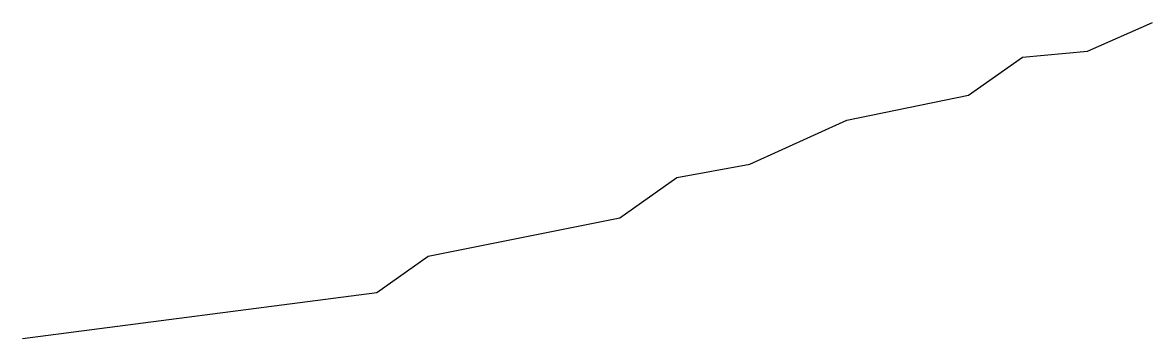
# Model space of a CAD drawing. Header units: metres. Extents: x 85 to 207, y 855 to 889.
import ezdxf

# ---------------------------------------------------------------- set-up
doc = ezdxf.new("R2010")
doc.units = ezdxf.units.M

msp = doc.modelspace()

# ---------------------------------------------------------------- linework, layer by layer
msp.add_lwpolyline([(85.02496, 854.74226), (123.16971, 859.69072), (128.70216, 863.60824), (149.37604, 867.73196), (155.49084, 872.06186), (163.35275, 873.50515), (173.83528, 878.24742), (186.93844, 880.92784), (192.76206, 885.05155), (199.75042, 885.6701), (206.73876, 888.76289)])

doc.saveas('drawing.dxf')
